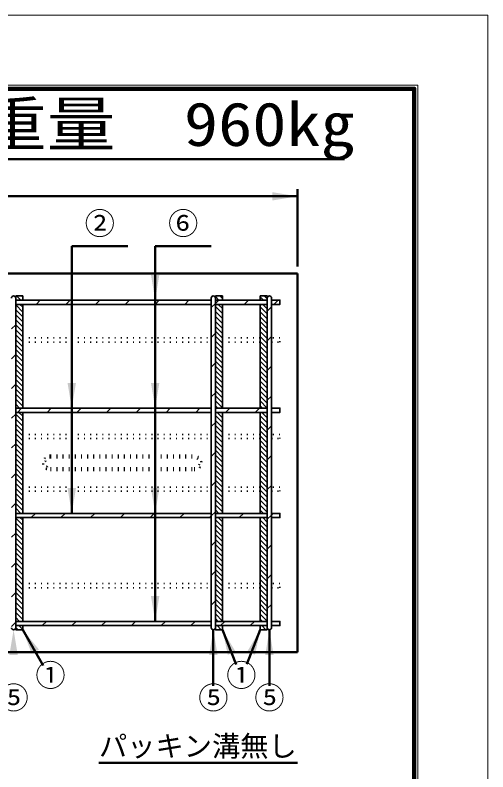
# Model space of a CAD drawing. Units: millimetres, scale not verified. Extents: x -2102 to 2102, y -1485 to 1485.
# Drawn here: x 1428 to 2102, y 406 to 1485 of the extents above; entities that cross this region are included whole.
import ezdxf
from ezdxf.enums import TextEntityAlignment as Align

# ---------------------------------------------------------------- set-up
doc = ezdxf.new("R2010")
doc.units = ezdxf.units.MM
doc.header["$LTSCALE"] = 5
doc.linetypes.add('DOTTED', pattern=[1.75, 0.25, -1.5])
doc.layers.add('0-0_V-nasSTD', color=7, linetype='Continuous', lineweight=35)
doc.layers.add('0-1_0', color=7, linetype='Continuous', lineweight=50)
doc.styles.add('ＭＳ ゴシック', font='')
doc.styles.get('ＭＳ ゴシック').set_extended_font_data('MS Gothic')

msp = doc.modelspace()

# ---------------------------------------------------------------- linework, layer by layer
at = {"layer": '0-0_V-nasSTD', "lineweight": 50}
for p, q in [((1508.762, 1155.66), (1508.762, 774.66)), ((1627.762, 1155.66), (1627.762, 620.66)), ((1468.052, 557.928), (1438.762, 608.66)), ((1710.762, 528.66), (1710.762, 608.66)), ((1743.168, 559.297), (1723.762, 608.66)), ((1758.403, 559.413), (1777.762, 608.66)), ((1790.762, 528.66), (1790.762, 608.66))]:
    msp.add_line(p, q, dxfattribs=at)
at = {"layer": '0-0_V-nasSTD'}
for p, q in [((1428.762, 1084.66), (1428.762, 1081.66)), ((1429.969, 1084.66), (1435.969, 1078.66)), ((1437.04, 1084.66), (1438.762, 1082.938)), ((1713.762, 1084.66), (1713.762, 1081.651)), ((1713.762, 1083.709), (1718.812, 1078.66)), ((1719.883, 1084.66), (1723.762, 1080.78)), ((1777.762, 1084.66), (1777.762, 1078.66)), ((1777.762, 1083.349), (1782.452, 1078.66)), ((1783.523, 1084.66), (1787.762, 1080.42)), ((1428.762, 1071.724), (1438.762, 1061.724)), ((1434.898, 1072.66), (1438.762, 1068.795)), ((1713.762, 1069.567), (1723.762, 1059.567)), ((1717.741, 1072.66), (1723.762, 1066.638)), ((1777.762, 1072.66), (1777.762, 1024.836)), ((1777.762, 1069.207), (1787.762, 1059.207)), ((1781.38, 1072.66), (1787.762, 1066.278)), ((1428.762, 1064.653), (1438.762, 1054.653)), ((1428.762, 1057.582), (1438.762, 1047.582)), ((1713.762, 1062.496), (1723.762, 1052.496)), ((1777.762, 1062.136), (1787.762, 1052.136)), ((1428.762, 1050.511), (1438.762, 1040.511)), ((1713.762, 1055.425), (1723.762, 1045.425)), ((1713.762, 1048.354), (1723.762, 1038.354)), ((1777.762, 1055.065), (1787.762, 1045.065)), ((1777.762, 1047.993), (1787.762, 1037.993)), ((1428.762, 1043.44), (1438.762, 1033.44)), ((1428.762, 1036.369), (1438.762, 1026.369)), ((1713.762, 1041.283), (1723.762, 1031.283)), ((1777.762, 1040.922), (1787.762, 1030.922)), ((1428.762, 1029.298), (1438.762, 1019.298)), ((1713.762, 1034.212), (1723.762, 1024.212)), ((1713.762, 1027.141), (1723.762, 1017.141)), ((1777.762, 1033.851), (1787.762, 1023.851)), ((1777.762, 1026.78), (1787.762, 1016.78)), ((1428.762, 1022.227), (1438.762, 1012.227)), ((1428.762, 1015.156), (1438.762, 1005.156)), ((1713.762, 1020.07), (1723.762, 1010.07)), ((1777.762, 1019.709), (1787.762, 1009.709)), ((1428.762, 1008.085), (1438.762, 998.085)), ((1713.762, 1012.999), (1723.762, 1002.999)), ((1713.762, 1005.927), (1723.762, 995.927)), ((1777.762, 1012.638), (1787.762, 1002.638)), ((1777.762, 1005.567), (1787.762, 995.567)), ((1428.762, 1001.014), (1438.762, 991.014)), ((1428.762, 993.943), (1438.762, 983.943)), ((1713.762, 998.856), (1723.762, 988.856)), ((1777.762, 998.496), (1787.762, 988.496)), ((1428.762, 986.872), (1438.762, 976.872)), ((1713.762, 991.785), (1723.762, 981.785)), ((1713.762, 984.714), (1723.762, 974.714)), ((1777.762, 991.425), (1787.762, 981.425)), ((1777.762, 984.354), (1787.762, 974.354)), ((1428.762, 979.8), (1438.762, 969.8)), ((1428.762, 972.729), (1438.762, 962.729)), ((1713.762, 977.643), (1723.762, 967.643)), ((1777.762, 977.283), (1787.762, 967.283)), ((1428.762, 965.658), (1438.762, 955.658)), ((1713.762, 970.572), (1723.762, 960.572)), ((1713.762, 963.501), (1723.762, 953.501)), ((1777.762, 970.212), (1787.762, 960.212)), ((1777.762, 963.141), (1787.762, 953.141)), ((1428.762, 958.587), (1438.762, 948.587)), ((1428.762, 951.516), (1438.762, 941.516)), ((1713.762, 956.43), (1723.762, 946.43)), ((1777.762, 956.07), (1787.762, 946.07)), ((1428.762, 944.445), (1438.762, 934.445)), ((1713.762, 949.359), (1723.762, 939.359)), ((1713.762, 942.288), (1723.762, 932.288)), ((1777.762, 948.999), (1787.762, 938.999)), ((1777.762, 941.927), (1787.762, 931.927)), ((1428.762, 937.374), (1438.762, 927.374)), ((1428.762, 930.303), (1434.406, 924.66)), ((1713.762, 935.217), (1723.762, 925.217)), ((1713.762, 928.146), (1717.248, 924.66)), ((1777.762, 934.856), (1787.762, 924.856)), ((1433.335, 918.66), (1438.762, 913.232)), ((1716.177, 918.66), (1723.762, 911.075)), ((1723.248, 918.66), (1723.762, 918.146)), ((1777.762, 927.785), (1780.888, 924.66)), ((1779.817, 918.66), (1787.762, 910.714)), ((1786.888, 918.66), (1787.762, 917.785)), ((1428.762, 916.161), (1438.762, 906.161)), ((1428.762, 909.09), (1438.762, 899.09)), ((1713.762, 914.004), (1723.762, 904.004)), ((1713.762, 906.933), (1723.762, 896.933)), ((1777.762, 913.643), (1787.762, 903.643)), ((1777.762, 906.572), (1787.762, 896.572)), ((1428.762, 902.019), (1438.762, 892.019)), ((1713.762, 899.861), (1723.762, 889.861)), ((1777.762, 899.501), (1787.762, 889.501)), ((1428.762, 894.948), (1438.762, 884.948)), ((1428.762, 887.877), (1438.762, 877.877)), ((1713.762, 892.79), (1723.762, 882.79)), ((1713.762, 885.719), (1723.762, 875.719)), ((1777.762, 892.43), (1787.762, 882.43)), ((1777.762, 885.359), (1787.762, 875.359)), ((1428.762, 880.806), (1438.762, 870.806)), ((1713.762, 878.648), (1723.762, 868.648)), ((1777.762, 878.288), (1787.762, 868.288)), ((1428.762, 873.734), (1438.762, 863.734)), ((1428.762, 866.663), (1438.762, 856.663)), ((1713.762, 871.577), (1723.762, 861.577)), ((1713.762, 864.506), (1723.762, 854.506)), ((1777.762, 871.217), (1787.762, 861.217)), ((1777.762, 864.146), (1787.762, 854.146)), ((1428.762, 859.592), (1438.762, 849.592)), ((1428.762, 852.521), (1438.762, 842.521)), ((1713.762, 857.435), (1723.762, 847.435)), ((1777.762, 857.075), (1787.762, 847.075)), ((1428.762, 845.45), (1438.762, 835.45)), ((1713.762, 850.364), (1723.762, 840.364)), ((1713.762, 843.293), (1723.762, 833.293)), ((1777.762, 850.004), (1787.762, 840.004)), ((1777.762, 842.933), (1787.762, 832.933)), ((1428.762, 838.379), (1438.762, 828.379)), ((1428.762, 831.308), (1438.762, 821.308)), ((1713.762, 836.222), (1723.762, 826.222)), ((1777.762, 835.861), (1787.762, 825.861)), ((1428.762, 824.237), (1438.762, 814.237)), ((1713.762, 829.151), (1723.762, 819.151)), ((1713.762, 822.08), (1723.762, 812.08)), ((1777.762, 828.79), (1787.762, 818.79)), ((1777.762, 821.719), (1787.762, 811.719)), ((1428.762, 817.166), (1438.762, 807.166)), ((1428.762, 810.095), (1438.762, 800.095)), ((1713.762, 815.009), (1723.762, 805.009)), ((1777.762, 814.648), (1787.762, 804.648)), ((1428.762, 803.024), (1438.762, 793.024)), ((1713.762, 807.938), (1723.762, 797.938)), ((1713.762, 800.867), (1723.762, 790.867)), ((1777.762, 807.577), (1787.762, 797.577)), ((1777.762, 800.506), (1787.762, 790.506)), ((1428.762, 795.953), (1438.762, 785.953)), ((1428.762, 788.882), (1438.762, 778.882)), ((1713.762, 793.795), (1723.762, 783.795)), ((1777.762, 793.435), (1787.762, 783.435)), ((1428.762, 781.811), (1435.913, 774.66)), ((1713.762, 786.724), (1723.762, 776.724)), ((1713.762, 779.653), (1718.756, 774.66)), ((1777.762, 786.364), (1787.762, 776.364)), ((1777.762, 779.293), (1782.396, 774.66)), ((1428.762, 767.668), (1438.762, 757.668)), ((1434.842, 768.66), (1438.762, 764.74)), ((1717.685, 768.66), (1723.762, 762.582)), ((1781.325, 768.66), (1787.762, 762.222)), ((1428.762, 760.597), (1438.762, 750.597)), ((1713.762, 765.511), (1723.762, 755.511)), ((1713.762, 758.44), (1723.762, 748.44)), ((1777.762, 765.151), (1787.762, 755.151)), ((1777.762, 758.08), (1787.762, 748.08)), ((1428.762, 753.526), (1438.762, 743.526)), ((1428.762, 746.455), (1438.762, 736.455)), ((1713.762, 751.369), (1723.762, 741.369)), ((1777.762, 751.009), (1787.762, 741.009)), ((1428.762, 739.384), (1438.762, 729.384)), ((1713.762, 744.298), (1723.762, 734.298)), ((1713.762, 737.227), (1723.762, 727.227)), ((1777.762, 743.938), (1787.762, 733.938)), ((1777.762, 736.867), (1787.762, 726.867)), ((1428.762, 732.313), (1438.762, 722.313)), ((1428.762, 725.242), (1438.762, 715.242)), ((1713.762, 730.156), (1723.762, 720.156)), ((1713.762, 723.085), (1723.762, 713.085)), ((1777.762, 729.795), (1787.762, 719.795)), ((1428.762, 718.171), (1438.762, 708.171)), ((1713.762, 716.014), (1723.762, 706.014)), ((1777.762, 722.724), (1787.762, 712.724)), ((1777.762, 715.653), (1787.762, 705.653)), ((1428.762, 711.1), (1438.762, 701.1)), ((1428.762, 704.029), (1438.762, 694.029)), ((1713.762, 708.943), (1723.762, 698.943)), ((1713.762, 701.872), (1723.762, 691.872)), ((1777.762, 708.582), (1787.762, 698.582)), ((1777.762, 701.511), (1787.762, 691.511)), ((1428.762, 696.958), (1438.762, 686.958)), ((1713.762, 694.8), (1723.762, 684.8)), ((1777.762, 694.44), (1787.762, 684.44)), ((1428.762, 689.887), (1438.762, 679.887)), ((1428.762, 682.816), (1438.762, 672.816)), ((1713.762, 687.729), (1723.762, 677.729)), ((1713.762, 680.658), (1723.762, 670.658)), ((1777.762, 687.369), (1787.762, 677.369)), ((1777.762, 680.298), (1787.762, 670.298)), ((1428.762, 675.745), (1438.762, 665.745)), ((1713.762, 673.587), (1723.762, 663.587)), ((1777.762, 673.227), (1787.762, 663.227)), ((1428.762, 668.674), (1438.762, 658.674)), ((1428.762, 661.602), (1438.762, 651.602)), ((1713.762, 666.516), (1723.762, 656.516)), ((1713.762, 659.445), (1723.762, 649.445)), ((1723.762, 620.66), (1723.762, 668.483)), ((1777.762, 666.156), (1787.762, 656.156)), ((1777.762, 659.085), (1787.762, 649.085)), ((1428.762, 654.531), (1438.762, 644.531)), ((1428.762, 647.46), (1438.762, 637.46)), ((1713.762, 652.374), (1723.762, 642.374)), ((1777.762, 652.014), (1787.762, 642.014)), ((1428.762, 640.389), (1438.762, 630.389)), ((1713.762, 645.303), (1723.762, 635.303)), ((1713.762, 638.232), (1723.762, 628.232)), ((1777.762, 644.943), (1787.762, 634.943)), ((1777.762, 637.872), (1787.762, 627.872)), ((1428.762, 633.318), (1438.762, 623.318)), ((1428.762, 626.247), (1434.35, 620.66)), ((1713.762, 631.161), (1723.762, 621.161)), ((1777.762, 630.8), (1787.762, 620.8)), ((1713.762, 624.09), (1717.193, 620.66)), ((1777.762, 623.729), (1780.832, 620.66)), ((1428.762, 612.105), (1432.208, 608.66)), ((1433.279, 614.66), (1438.762, 609.176)), ((1713.762, 609.948), (1715.05, 608.66)), ((1716.121, 614.66), (1722.121, 608.66)), ((1723.193, 614.66), (1723.762, 614.09)), ((1777.762, 609.587), (1778.69, 608.66)), ((1779.761, 614.66), (1785.761, 608.66)), ((1786.832, 614.66), (1787.762, 613.729)), ((1787.762, 608.66), (1787.762, 611.651))]:
    msp.add_line(p, q, dxfattribs=at)
at = {"layer": '0-0_V-nasSTD', "lineweight": 18}
for points in [[(-2102.5, -1485), (-2102.5, 1485), (2102.5, 1485), (2102.5, -1485)], [(-2002.5, -1385), (-2002.5, 1385), (2002.5, 1385), (2002.5, -1385)]]:
    msp.add_lwpolyline(points, close=True, dxfattribs=at)
at = {"layer": '0-0_V-nasSTD', "lineweight": 100}
msp.add_lwpolyline([(1997.5, -1380), (1997.5, 1380), (-1997.5, 1380)], dxfattribs=at)
at = {"layer": '0-0_V-nasSTD'}
for points in [[(1438.762, 1078.66), (1438.762, 1084.66), (1428.762, 1084.66)], [(1723.762, 1078.66), (1723.762, 1084.66), (1713.762, 1084.66)], [(1787.762, 1081.651), (1787.762, 1084.66), (1777.762, 1084.66)], [(1438.762, 924.66), (1438.762, 1018.836), (1438.762, 1024.836), (1438.762, 1072.66)], [(1723.762, 924.66), (1723.762, 1018.836), (1723.762, 1024.836), (1723.762, 1072.66)], [(1777.762, 1024.836), (1777.762, 1018.836), (1777.762, 924.66)], [(1438.762, 881.16), (1438.762, 887.16), (1438.762, 918.66)], [(1723.762, 774.66), (1723.762, 806.16), (1723.762, 812.16), (1723.762, 881.16), (1723.762, 887.16), (1723.762, 918.66)], [(1777.762, 918.66), (1777.762, 887.16), (1777.762, 881.16), (1777.762, 812.16), (1777.762, 806.16), (1777.762, 774.66)], [(1438.762, 774.66), (1438.762, 806.16), (1438.762, 812.16), (1438.762, 881.16)], [(1438.762, 620.66), (1438.762, 668.483), (1438.762, 674.483), (1438.762, 768.66)], [(1777.762, 768.66), (1777.762, 674.483), (1777.762, 668.483), (1777.762, 620.66)], [(1723.762, 668.483), (1723.762, 674.483), (1723.762, 758.714)], [(1428.762, 611.66), (1428.762, 608.66), (1438.762, 608.66)], [(1438.762, 608.66), (1438.762, 614.66), (1438.762, 614.66)], [(1713.762, 611.651), (1713.762, 608.66), (1723.762, 608.66)], [(1723.762, 608.66), (1723.762, 614.66), (1723.762, 614.66)], [(1777.762, 614.66), (1777.762, 608.66), (1787.762, 608.66)]]:
    msp.add_lwpolyline(points, dxfattribs=at)
for points in [[(1794.762, 1220.66), (1794.762, 1232.66), (1830.762, 1226.66)], [(1621.762, 1114.66), (1627.762, 1078.66), (1633.762, 1114.66)], [(1502.762, 960.66), (1508.762, 924.66), (1514.762, 960.66)], [(1621.762, 960.66), (1627.762, 924.66), (1633.762, 960.66)], [(1502.762, 810.66), (1508.762, 774.66), (1514.762, 810.66)], [(1621.762, 810.66), (1627.762, 774.66), (1633.762, 810.66)], [(1621.762, 656.66), (1627.762, 620.66), (1633.762, 656.66)], [(1419.762, 572.66), (1425.762, 608.66), (1431.762, 572.66)], [(1438.762, 608.66), (1451.566, 574.483), (1461.959, 580.483)], [(1704.762, 572.66), (1710.762, 608.66), (1716.762, 572.66)], [(1723.762, 608.66), (1731.35, 572.961), (1736.934, 575.156)], [(1723.762, 608.66), (1736.934, 575.156), (1742.518, 577.351)], [(1759.007, 577.351), (1764.591, 575.156), (1777.762, 608.66)], [(1764.591, 575.156), (1770.175, 572.961), (1777.762, 608.66)], [(1784.762, 572.66), (1790.762, 608.66), (1796.762, 572.66)]]:
    msp.add_solid(points, dxfattribs=at)
at = {"layer": '0-1_0'}
for p, q in [((1176.036, 1279.753), (1898.036, 1279.753)), ((1830.762, 1126.66), (1830.762, 1236.66)), ((-169.238, 1226.66), (1830.762, 1226.66)), ((1508.762, 1155.66), (1588.762, 1155.66)), ((1627.762, 1155.66), (1707.762, 1155.66)), ((1830.762, 1116.66), (-169.238, 1116.66)), ((1830.762, 576.66), (1830.762, 1116.66)), ((-169.238, 576.66), (1830.762, 576.66)), ((1547.555, 419.14), (1830.762, 419.14))]:
    msp.add_line(p, q, dxfattribs=at)
at = {"layer": '0-1_0', "lineweight": 35}
for p, q in [((1438.762, 1084.66), (1428.762, 1084.66)), ((1428.762, 1081.66), (1428.762, 611.66)), ((1707.762, 1081.66), (1707.762, 611.66)), ((1713.762, 1084.66), (1713.762, 1078.66)), ((1713.762, 1081.651), (1713.762, 611.651)), ((1787.762, 1084.66), (1777.762, 1084.66)), ((1777.762, 1084.66), (1777.762, 1078.66)), ((1787.762, 1081.651), (1787.762, 611.651)), ((1793.762, 1081.66), (1793.762, 611.66)), ((1428.762, 1078.66), (1707.762, 1078.66)), ((1428.762, 1072.66), (1707.762, 1072.66)), ((1438.762, 1072.66), (1438.762, 924.66)), ((1457.881, 1072.66), (1463.881, 1078.66)), ((1500.307, 1072.66), (1506.307, 1078.66)), ((1542.734, 1072.66), (1548.734, 1078.66)), ((1585.16, 1072.66), (1591.16, 1078.66)), ((1627.586, 1072.66), (1633.586, 1078.66)), ((1670.013, 1072.66), (1676.013, 1078.66)), ((1713.762, 1073.983), (1707.762, 1067.983)), ((1713.762, 1078.66), (1787.762, 1078.66)), ((1718.439, 1078.66), (1713.762, 1073.983)), ((1713.762, 1072.66), (1787.762, 1072.66)), ((1723.762, 1072.66), (1723.762, 924.66)), ((1754.866, 1072.66), (1760.866, 1078.66)), ((1777.762, 924.66), (1777.762, 1072.66)), ((1793.762, 1069.13), (1787.762, 1063.13)), ((1803.292, 1078.66), (1797.292, 1072.66)), ((1428.762, 1043.542), (1422.762, 1037.542)), ((1713.762, 1031.557), (1707.762, 1025.557)), ((1793.762, 1026.704), (1787.762, 1020.704)), ((1428.762, 1001.115), (1422.762, 995.115)), ((1713.762, 989.13), (1707.762, 983.13)), ((1793.762, 984.277), (1787.762, 978.277)), ((1428.762, 958.689), (1422.762, 952.689)), ((1713.762, 946.704), (1707.762, 940.704)), ((1793.762, 941.851), (1787.762, 935.851)), ((1428.762, 924.66), (1707.762, 924.66)), ((1428.762, 918.66), (1707.762, 918.66)), ((1437.16, 924.66), (1431.16, 918.66)), ((1438.762, 918.66), (1438.762, 774.66)), ((1473.586, 918.66), (1479.586, 924.66)), ((1516.013, 918.66), (1522.013, 924.66)), ((1558.439, 918.66), (1564.439, 924.66)), ((1600.866, 918.66), (1606.866, 924.66)), ((1643.292, 918.66), (1649.292, 924.66)), ((1685.718, 918.66), (1691.718, 924.66)), ((1713.762, 924.66), (1787.762, 924.66)), ((1713.762, 918.66), (1787.762, 918.66)), ((1723.762, 918.66), (1723.762, 774.66)), ((1728.145, 918.66), (1734.145, 924.66)), ((1770.571, 918.66), (1776.571, 924.66)), ((1777.762, 774.66), (1777.762, 918.66)), ((1428.762, 916.262), (1422.762, 910.262)), ((1713.762, 904.277), (1707.762, 898.277)), ((1793.762, 899.425), (1787.762, 893.425)), ((1428.762, 873.836), (1422.762, 867.836)), ((1713.762, 861.851), (1707.762, 855.851)), ((1793.762, 856.998), (1787.762, 850.998)), ((1428.762, 831.409), (1422.762, 825.409)), ((1713.762, 819.425), (1707.762, 813.425)), ((1793.762, 814.572), (1787.762, 808.572)), ((1428.762, 788.983), (1422.762, 782.983)), ((1713.762, 776.998), (1707.762, 770.998)), ((1428.762, 774.66), (1707.762, 774.66)), ((1428.762, 768.66), (1707.762, 768.66)), ((1438.762, 768.66), (1438.762, 620.66)), ((1450.866, 768.66), (1456.866, 774.66)), ((1493.292, 768.66), (1499.292, 774.66)), ((1535.718, 768.66), (1541.718, 774.66)), ((1578.145, 768.66), (1584.145, 774.66)), ((1620.571, 768.66), (1626.571, 774.66)), ((1662.998, 768.66), (1668.998, 774.66)), ((1705.424, 768.66), (1707.762, 770.998)), ((1713.762, 774.66), (1787.762, 774.66)), ((1713.762, 768.66), (1787.762, 768.66)), ((1723.762, 768.66), (1723.762, 620.66)), ((1747.85, 768.66), (1753.85, 774.66)), ((1777.762, 620.66), (1777.762, 768.66)), ((1793.762, 772.145), (1787.762, 766.145)), ((1428.762, 746.557), (1422.762, 740.557)), ((1713.762, 734.572), (1707.762, 728.572)), ((1793.762, 729.719), (1787.762, 723.719)), ((1428.762, 704.13), (1422.762, 698.13)), ((1713.762, 692.145), (1707.762, 686.145)), ((1793.762, 687.293), (1787.762, 681.293)), ((1428.762, 661.704), (1422.762, 655.704)), ((1713.762, 649.719), (1707.762, 643.719)), ((1793.762, 644.866), (1787.762, 638.866)), ((1428.762, 619.277), (1422.762, 613.277)), ((1428.762, 620.66), (1707.762, 620.66)), ((1430.145, 620.66), (1428.762, 619.277)), ((1466.571, 614.66), (1472.571, 620.66)), ((1508.998, 614.66), (1514.998, 620.66)), ((1551.424, 614.66), (1557.424, 620.66)), ((1593.85, 614.66), (1599.85, 620.66)), ((1636.277, 614.66), (1642.277, 620.66)), ((1678.703, 614.66), (1684.703, 620.66)), ((1713.762, 620.66), (1787.762, 620.66)), ((1727.13, 620.66), (1721.13, 614.66)), ((1763.556, 614.66), (1769.556, 620.66)), ((1428.762, 614.66), (1707.762, 614.66)), ((1428.762, 608.66), (1438.762, 608.66)), ((1428.762, 608.66), (1438.762, 608.66)), ((1438.762, 614.66), (1438.762, 608.66)), ((1713.762, 614.66), (1787.762, 614.66)), ((1713.762, 608.66), (1723.762, 608.66)), ((1723.762, 614.66), (1723.762, 608.66)), ((1777.762, 614.66), (1777.762, 608.66)), ((1777.762, 608.66), (1787.762, 608.66))]:
    msp.add_line(p, q, dxfattribs=at)
at = {"layer": '0-1_0', "linetype": 'DOTTED', "lineweight": 35}
for p, q in [((1438.762, 1024.836), (1707.762, 1024.836)), ((1438.762, 1018.836), (1707.762, 1018.836)), ((1723.762, 1024.836), (1777.762, 1024.836)), ((1723.762, 1018.836), (1777.762, 1018.836)), ((1438.762, 887.16), (1707.762, 887.16)), ((1723.762, 887.16), (1777.762, 887.16)), ((1438.762, 881.16), (1707.762, 881.16)), ((1723.762, 881.16), (1777.762, 881.16)), ((1438.762, 812.16), (1707.762, 812.16)), ((1723.762, 812.16), (1777.762, 812.16)), ((1438.762, 806.16), (1707.762, 806.16)), ((1723.762, 806.16), (1777.762, 806.16)), ((1438.762, 674.483), (1707.762, 674.483)), ((1723.762, 674.483), (1777.762, 674.483)), ((1438.762, 668.483), (1707.762, 668.483)), ((1723.762, 668.483), (1777.762, 668.483))]:
    msp.add_line(p, q, dxfattribs=at)
at = {"layer": '0-1_0', "linetype": 'DOTTED'}
for p, q in [((1478.262, 857.16), (1683.262, 857.16)), ((1478.262, 854.16), (1683.262, 854.16)), ((1478.262, 839.16), (1683.262, 839.16)), ((1478.262, 836.16), (1683.262, 836.16))]:
    msp.add_line(p, q, dxfattribs=at)
at = {"layer": '0-1_0', "lineweight": 35}
for points in [[(1428.762, 1084.66), (1438.762, 1084.66), (1438.762, 1078.66)], [(1713.762, 1084.66), (1723.762, 1084.66), (1723.762, 1078.66)], [(1793.762, 1072.66), (1805.762, 1072.66), (1805.762, 1078.66), (1793.762, 1078.66)], [(1793.762, 918.66), (1805.762, 918.66), (1805.762, 924.66), (1793.762, 924.66)], [(1793.762, 768.66), (1805.762, 768.66), (1805.762, 774.66), (1793.762, 774.66)], [(1796.277, 774.66), (1793.762, 772.145), (1793.762, 772.145)], [(1793.762, 614.66), (1805.762, 614.66), (1805.762, 620.66), (1793.762, 620.66)]]:
    msp.add_lwpolyline(points, dxfattribs=at)
at = {"layer": '0-1_0', "linetype": 'DOTTED', "lineweight": 35}
for points in [[(1793.762, 1018.836), (1805.762, 1018.836), (1805.762, 1024.836), (1793.762, 1024.836)], [(1793.762, 881.16), (1805.762, 881.16), (1805.762, 887.16), (1793.762, 887.16)], [(1793.762, 806.16), (1805.762, 806.16), (1805.762, 812.16), (1793.762, 812.16)], [(1793.762, 668.483), (1805.762, 668.483), (1805.762, 674.483), (1793.762, 674.483)]]:
    msp.add_lwpolyline(points, dxfattribs=at)
at = {"layer": '0-1_0', "lineweight": 35}
for centre, start, end in [((1425.762, 1081.66), 0, 180), ((1710.762, 1081.66), 0, 180), ((1790.762, 1081.66), 0, 180), ((1425.762, 611.66), 180, 0), ((1710.762, 611.66), 180, 0), ((1790.762, 611.66), 180, 0)]:
    msp.add_arc(centre, 3, start, end, dxfattribs=at)
at = {"layer": '0-1_0', "linetype": 'DOTTED'}
for centre, radius, start, end in [((1478.262, 846.66), 10.5, 90, 270), ((1478.262, 846.66), 7.5, 90, 270), ((1683.262, 846.66), 10.5, 270, 90), ((1683.262, 846.66), 7.5, 270, 90)]:
    msp.add_arc(centre, radius, start, end, dxfattribs=at)

# ---------------------------------------------------------------- texts
at = {"layer": '0-0_V-nasSTD', "style": 'ＭＳ ゴシック', "width": 1.15}
msp.add_text('参考重量\u3000960kg', height=62.32, dxfattribs=at).set_placement((1180.036, 1279.753), align=Align.BOTTOM_LEFT)
at = {"layer": '0-0_V-nasSTD', "style": 'ＭＳ ゴシック'}
for s, height, p in [('②', 31.67, (1527.162, 1162.66)), ('⑥', 31.67, (1646.162, 1162.66)), ('①', 31.67, (1456.816, 518.379)), ('①', 31.67, (1729.162, 518.379)), ('⑤', 31.67, (1404.199, 486.36)), ('⑤', 31.67, (1689.199, 486.36)), ('⑤', 31.67, (1769.199, 486.36)), ('パッキン溝無し', 29.56, (1547.555, 419.14))]:
    msp.add_text(s, height=height, dxfattribs=at).set_placement(p, align=Align.BOTTOM_LEFT)

doc.saveas('drawing.dxf')
